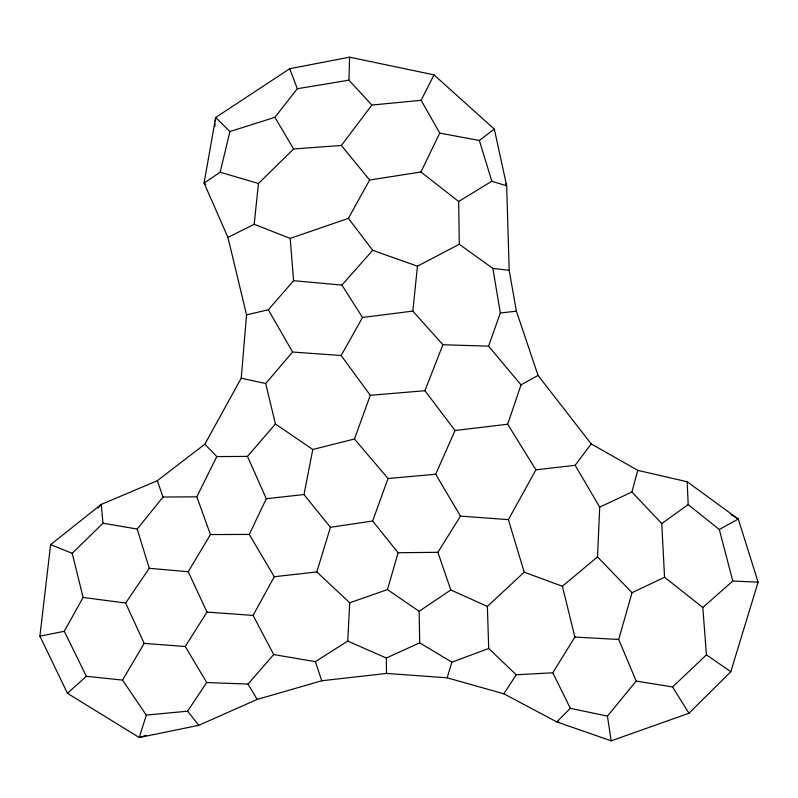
<?xml version="1.0" encoding="UTF-8"?>
<svg xmlns="http://www.w3.org/2000/svg" width="798" height="798" viewBox="0 0 798 798"><rect width="100%" height="100%" fill="white"/><g stroke="black" fill="none" stroke-linecap="round" stroke-linejoin="round"><path stroke-width="1.2" d="M433.992 74.862L421.125 100.299L371.868 105.057L348.945 80.189L349.584 57.167L433.992 74.862L494.331 129.116L506.68 185.824L509.184 270.322L516.396 311.17L538.061 375.429L591.198 443.897L637.772 470.361L687.168 481.753L738.3 519.029L758.1 582.161L730.808 671.707L688.963 713.242L611.178 740.833L556.755 721.891L503.887 693.811L447.159 677.811L386.531 673.432L321.764 680.764L257.175 699.427L198.782 725.312L139.271 737.552L67.451 693.312L39.9 636.146L50.613 544.665L101.246 504.396L157.316 480.705L204.837 444.197L241.235 378.202L246.542 314.861L227.939 237.405L204.079 183.041L215.66 117.496L289.754 68.708L349.584 57.167M688.963 713.242L672.574 686.988L636.196 681.053L618.689 639.477L632.036 592.695L597.512 556.884L599.717 507.129L575.149 465.314L535.907 469.832L508.396 519.638L524.206 572.186L562.371 586.261L574.889 637.073L552.795 672.784L516.226 674.779L488.705 648.505L487.369 606.42L524.206 572.186M347.729 641.093L349.743 602.759L316.796 571.957L274.263 576.735L253.086 615.408L273.684 654.569L315.37 661.622L347.729 641.093L386.322 658.031L419.678 642.819L451.848 662.18L488.705 648.505M214.891 126.174L215.111 123.7M215.33 121.216L215.66 117.496L229.934 131.55L220.148 172.218L204.079 183.041L205.884 184.338M535.907 469.832L507.688 424.217L521.024 384.855L488.556 346.152L442.9 344.736L412.835 311.1L417.444 266.183L459.279 244.298L458.67 201.505L420.935 172.009L369.604 180.019L348.417 218.353L290.193 238.403L254.193 224.288L227.939 237.405M254.193 224.288L258.432 183.5L293.594 148.967L341.404 145.445L371.868 105.057M316.796 571.957L330.422 527.298L303.988 494.541L312.786 449.483L354.462 439.02L370.282 395.299L341.155 355.519L292.617 352.028L265.694 383.519L275.43 423.987L312.786 449.483M599.717 507.129L631.906 491.997L637.772 470.361M349.743 602.759L387.479 589.602L398.112 552.735L372.626 520.994L388.047 478.511L354.462 439.02M447.159 677.811L451.848 662.18M67.451 693.312L86.344 676.285L122.533 680.096L146.283 715.098L139.271 737.552L146.323 735.307M488.556 346.152L500.346 313.006L492.865 268.397L459.279 244.298M507.688 424.217L455.06 430.501L424.915 390.711L442.9 344.736M508.396 519.638L460.496 516.116L435.688 474.251L455.06 430.501M274.263 576.735L249.275 534.431L266.293 498.72L247.49 456.406L275.43 423.987M420.935 172.009L439.738 133.096L421.125 100.299M39.9 636.146L64.289 631.288L83.112 597.443L125.635 603.039L144.179 643.397L185.246 646.5L206.981 612.076L188.228 571.737L210.443 534.55L196.827 496.795L216.797 456.576L247.49 456.406M341.155 355.519L362.531 317.454L412.835 311.1M122.533 680.096L144.179 643.397M487.369 606.42L450.81 589.971L437.893 552.306L460.496 516.116M503.887 693.811L516.226 674.779M146.283 715.098L187.59 711.188L206.722 682.529L248.018 684.076L273.684 654.569M125.635 603.039L149.266 568.296L137.196 529.044L163.021 497.054L196.827 496.795M575.149 465.314L591.198 443.897M229.934 131.55L274.921 117.306L297.315 88.728L348.945 80.189M611.178 740.833L607.438 716.135L636.196 681.053M98.054 508.136L101.246 504.396L102.992 523.229L72.209 553.323L83.112 597.443M246.542 314.861L268.327 309.794L293.584 280.697L290.193 238.403M293.584 280.697L341.913 285.095L372.686 250.313L417.444 266.183M607.438 716.135L570.321 708.315L556.755 721.891L559.218 722.18M672.574 686.988L706.41 654.859L702.829 607.497L664.564 577.253L661.741 523.538L631.906 491.997M702.829 607.497L732.793 581.034L758.1 582.161M562.371 586.261L597.512 556.884M439.738 133.096L479.349 140.478L494.331 129.116M661.741 523.538L688.185 504.645L687.168 481.753M419.678 642.819L419.14 611.298L450.81 589.971M458.67 201.505L491.817 181.226L506.68 185.824L505.633 183.56M521.024 384.855L538.061 375.429M688.185 504.645L719.297 529.493L738.3 519.029L730.868 514.58M632.036 592.695L664.564 577.253M330.422 527.298L372.626 520.994M500.346 313.006L516.396 311.17M266.293 498.72L303.988 494.541M388.047 478.511L435.688 474.251M370.282 395.299L424.915 390.711M398.112 552.735L437.893 552.306M210.443 534.55L249.275 534.431M574.889 637.073L618.689 639.477M206.981 612.076L253.086 615.408M149.266 568.296L188.228 571.737M492.865 268.397L509.184 270.322M102.992 523.229L137.196 529.044M241.235 378.202L265.694 383.519M220.148 172.218L258.432 183.5M50.613 544.665L72.209 553.323M387.479 589.602L419.14 611.298M706.41 654.859L730.808 671.707M204.837 444.197L216.797 456.576M341.404 145.445L369.604 180.019M187.59 711.188L198.782 725.312M348.417 218.353L372.686 250.313M341.913 285.095L362.531 317.454M248.018 684.076L257.175 699.427M185.246 646.5L206.722 682.529M274.921 117.306L293.594 148.967M268.327 309.794L292.617 352.028M552.795 672.784L570.321 708.315M64.289 631.288L86.344 676.285M289.754 68.708L297.315 88.728M157.316 480.705L163.021 497.054M315.37 661.622L321.764 680.764M479.349 140.478L491.817 181.226M719.297 529.493L732.793 581.034M386.322 658.031L386.531 673.432"/></g></svg>
